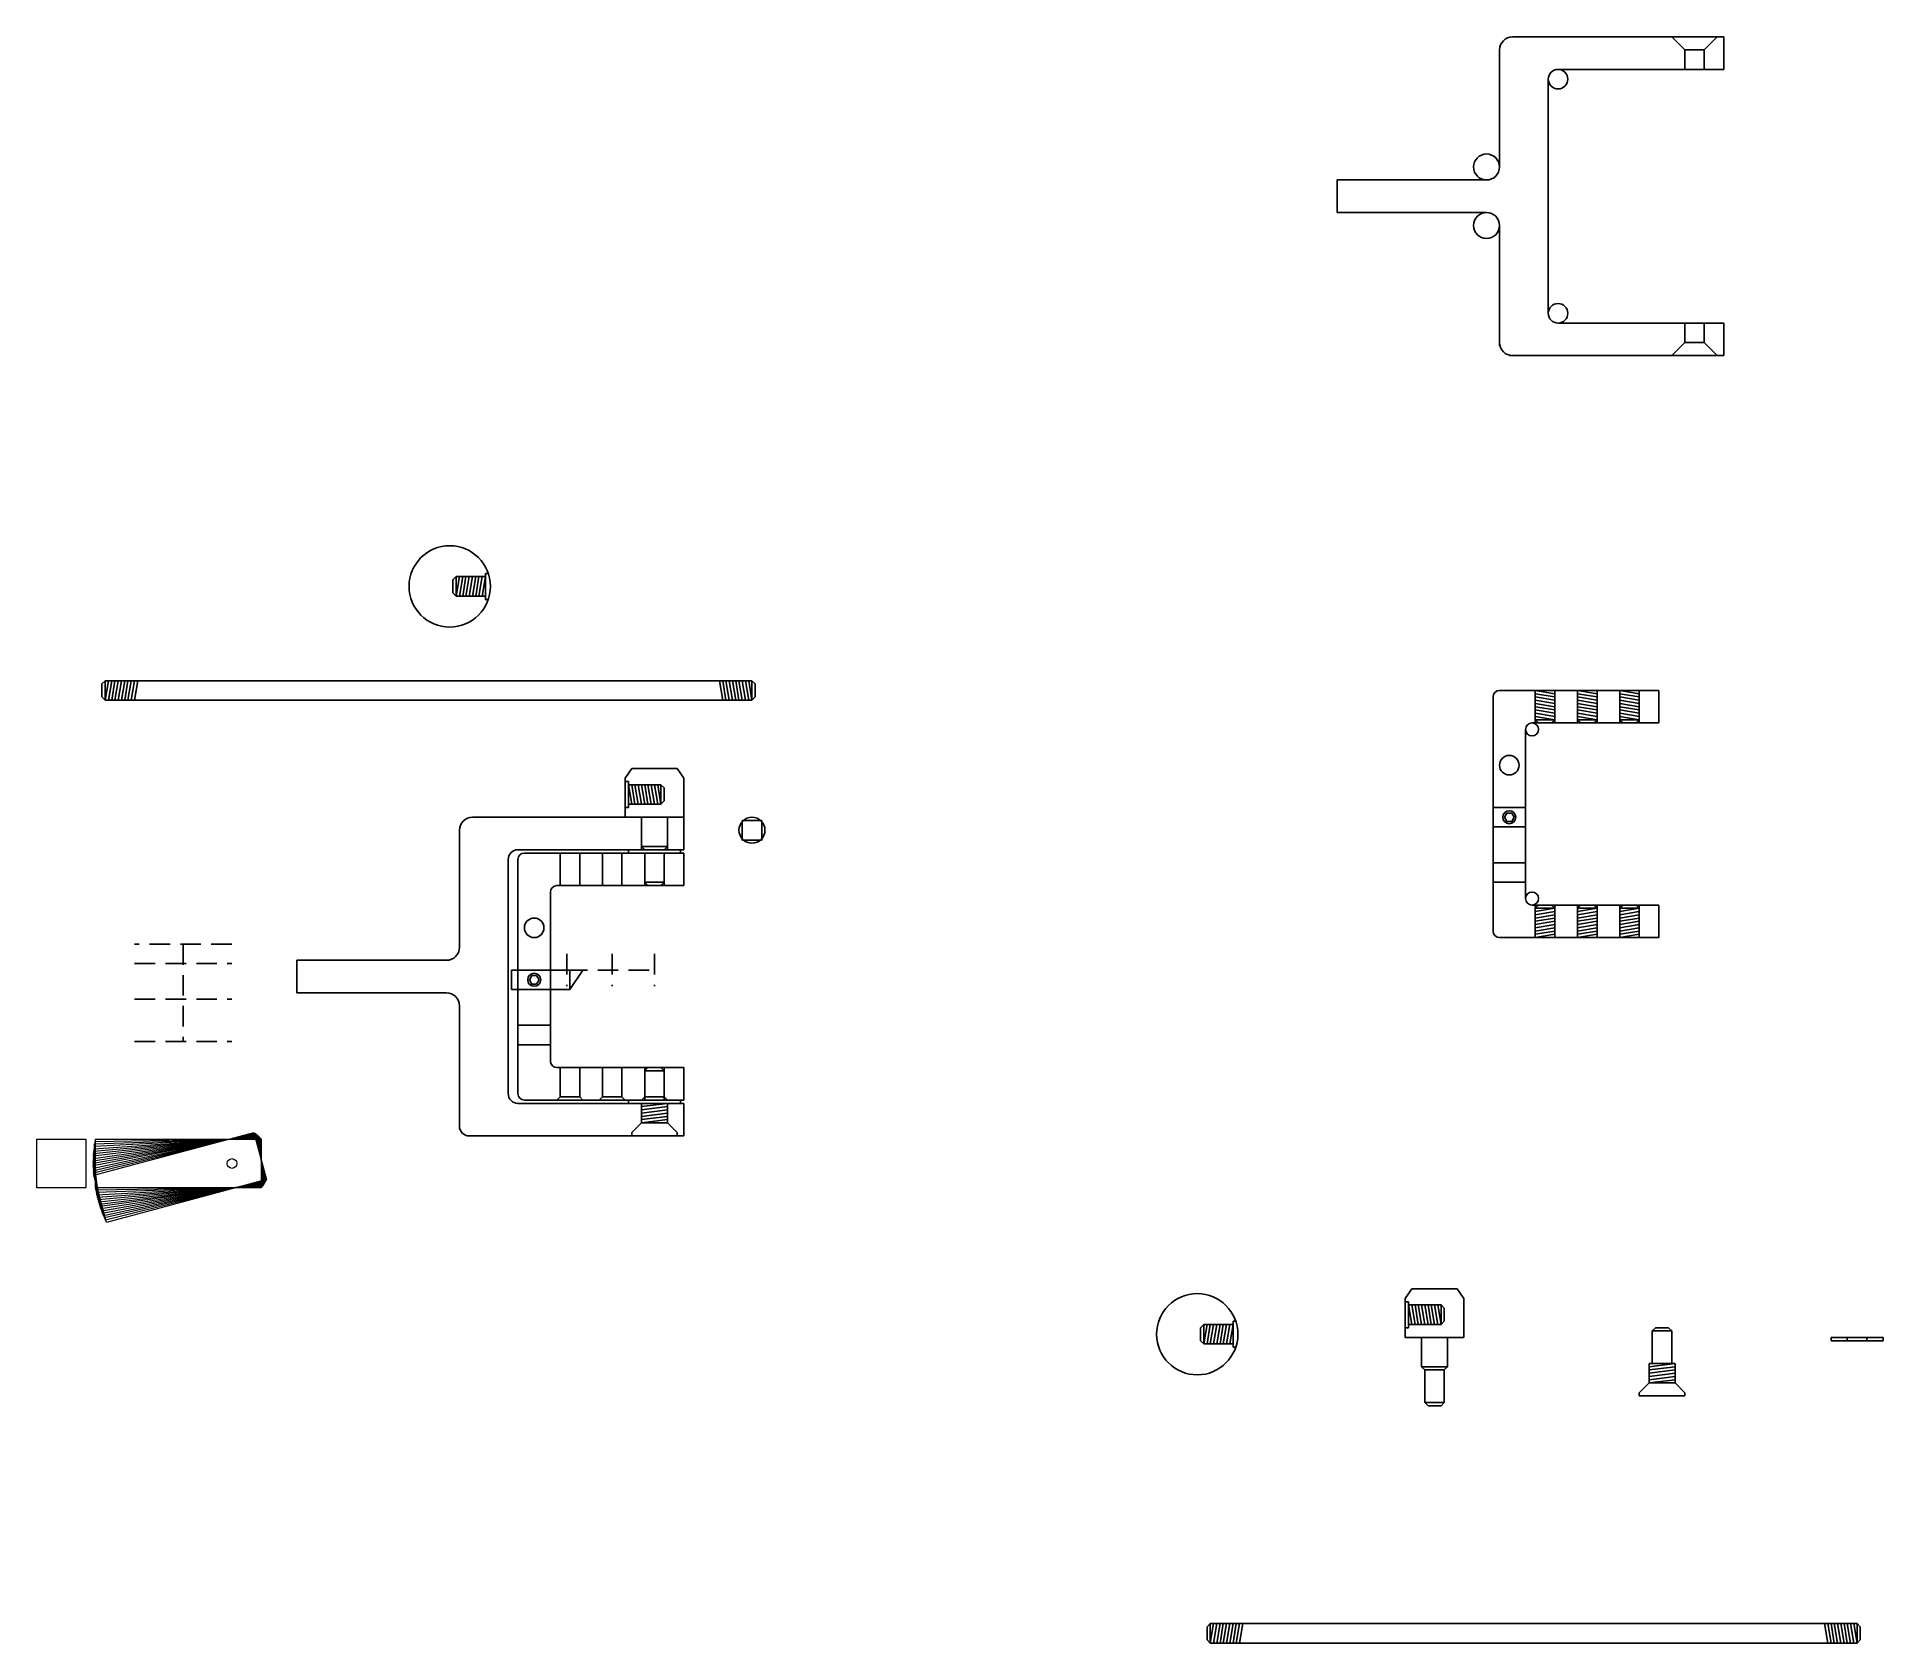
# Model space of a CAD drawing. Header units: millimetres. Extents: x 20 to 588, y -120 to 374.
import ezdxf

# ---------------------------------------------------------------- set-up
doc = ezdxf.new("R2010")
doc.units = ezdxf.units.MM
doc.linetypes.add('DASHED2', pattern=[9.525, 6.35, -3.175])
doc.layers.get('0').update_dxf_attribs({"linetype": 'DASHED2', "lineweight": 25})
for name, color, linetype, lineweight in [('Axis', 7, 'CONTINUOUS', 25), ('Base', 7, 'CONTINUOUS', 25), ('Cutting', 7, 'CONTINUOUS', 25), ('Experimental Axis', 7, 'CONTINUOUS', 25), ('Handle', 7, 'CONTINUOUS', 25), ('Swivel', 7, 'CONTINUOUS', 25), ('temp', 7, 'CONTINUOUS', 0), ('toolbit', 5, 'CONTINUOUS', 25)]:
    doc.layers.add(name, color=color, linetype=linetype, lineweight=lineweight)

msp = doc.modelspace()

# ---------------------------------------------------------------- linework, layer by layer
for p, q in [((80, 95), (50, 95)), ((65, 95), (65, 65)), ((183, 92), (183, 82)), ((197, 92), (197, 82)), ((210, 92), (210, 82)), ((50, 89), (80, 89)), ((183, 87), (210, 87)), ((50, 78), (80, 78)), ((50, 65), (80, 65))]:
    msp.add_line(p, q)
at = {"layer": 'Axis', "linetype": 'ByBlock'}
for p, q in [((201, 146), (203, 149)), ((203, 149), (217, 149)), ((217, 149), (219, 146)), ((201, 134), (201, 146)), ((201, 145), (202, 145)), ((202, 145), (202, 137)), ((203, 138), (202, 144)), ((212, 144), (202, 144)), ((204, 138), (203, 144)), ((205, 138), (204, 144)), ((206, 138), (205, 144)), ((207, 138), (206, 144)), ((208, 138), (207, 144)), ((209, 138), (208, 144)), ((210, 138), (209, 144)), ((211, 138), (210, 144)), ((212, 138), (211, 144)), ((212, 144), (213, 143)), ((212, 138), (212, 144)), ((213, 143), (213, 139)), ((219, 146), (219, 134)), ((202, 137), (201, 137)), ((202, 138), (212, 138)), ((213, 139), (212, 138)), ((201, 134), (219, 134)), ((203, 134), (217, 134)), ((214, 134), (206, 134)), ((206, 134), (206, 125)), ((214, 125), (214, 134)), ((206, 125), (207, 124)), ((206, 125), (214, 125)), ((213, 124), (214, 125)), ((207, 124), (213, 124)), ((206, 40), (206, 46)), ((206, 46), (214, 46)), ((214, 46), (206, 45)), ((214, 46), (214, 40)), ((203, 37), (206, 40)), ((206, 44), (214, 45)), ((214, 44), (206, 43)), ((206, 42), (214, 43)), ((206, 41), (214, 42)), ((214, 41), (206, 40)), ((214, 40), (206, 40)), ((214, 40), (217, 37)), ((203, 36), (203, 37)), ((217, 37), (217, 36)), ((441, -14), (443, -11)), ((443, -11), (457, -11)), ((457, -11), (459, -14)), ((441, -26), (441, -14)), ((441, -15), (442, -15)), ((442, -15), (442, -23)), ((443, -22), (442, -16)), ((452, -16), (442, -16)), ((444, -22), (443, -16)), ((445, -22), (444, -16)), ((446, -22), (445, -16)), ((447, -22), (446, -16)), ((448, -22), (447, -16)), ((449, -22), (448, -16)), ((450, -22), (449, -16)), ((451, -22), (450, -16)), ((452, -22), (451, -16)), ((452, -16), (453, -17)), ((452, -22), (452, -16)), ((453, -17), (453, -21)), ((459, -14), (459, -26)), ((442, -22), (452, -22)), ((453, -21), (452, -22)), ((442, -23), (441, -23)), ((441, -26), (459, -26)), ((450, -26), (443, -26)), ((457, -26), (443, -26)), ((443, -26), (457, -26)), ((454, -26), (446, -26)), ((446, -26), (446, -35)), ((454, -35), (454, -26)), ((517, -24), (518, -23)), ((517, -24), (518, -23)), ((523, -24), (517, -24)), ((523, -24), (517, -24)), ((517, -24), (517, -33)), ((518, -23), (522, -23)), ((518, -23), (522, -23)), ((522, -23), (523, -24)), ((522, -23), (523, -24)), ((523, -33), (523, -24)), ((572, -26), (572, -27)), ((588, -26), (572, -26)), ((572, -27), (588, -27)), ((577, -26), (577, -27)), ((583, -26), (583, -27)), ((588, -27), (588, -26)), ((516, -40), (516, -34)), ((524, -34), (516, -35)), ((516, -34), (524, -34)), ((517, -34), (517, -33)), ((523, -34), (523, -33)), ((524, -34), (524, -40)), ((446, -35), (447, -36)), ((446, -35), (454, -35)), ((447, -36), (447, -37)), ((453, -36), (447, -36)), ((447, -46), (447, -37)), ((453, -36), (454, -35)), ((453, -36), (453, -37)), ((453, -37), (453, -46)), ((516, -36), (524, -35)), ((524, -36), (516, -37)), ((516, -38), (524, -37)), ((516, -39), (524, -38)), ((524, -39), (516, -40)), ((513, -43), (516, -40)), ((513, -44), (513, -43)), ((520, -44), (513, -44)), ((527, -44), (513, -44)), ((524, -40), (516, -40)), ((524, -40), (527, -43)), ((527, -43), (527, -44)), ((447, -46), (448, -47)), ((453, -46), (447, -46)), ((447, -46), (448, -47)), ((453, -46), (447, -46)), ((448, -47), (452, -47)), ((448, -47), (452, -47)), ((452, -47), (453, -46)), ((452, -47), (453, -46))]:
    msp.add_line(p, q, dxfattribs=at)
at = {"layer": 'Axis'}
for p, q in [((210, 134), (203, 134)), ((217, 134), (203, 134)), ((202, 124), (202, 123)), ((218, 124), (202, 124)), ((202, 123), (218, 123)), ((207, 114), (207, 123)), ((213, 123), (213, 114)), ((218, 123), (218, 124)), ((207, 114), (208, 113)), ((213, 114), (207, 114)), ((207, 114), (208, 113)), ((213, 114), (207, 114)), ((212, 113), (213, 114)), ((212, 113), (213, 114)), ((208, 113), (212, 113)), ((208, 113), (212, 113)), ((207, 56), (208, 57)), ((207, 56), (208, 57)), ((208, 57), (212, 57)), ((208, 57), (212, 57)), ((212, 57), (213, 56)), ((212, 57), (213, 56)), ((213, 56), (207, 56)), ((213, 56), (207, 56)), ((207, 56), (207, 47)), ((213, 47), (213, 56)), ((202, 46), (202, 47)), ((202, 47), (218, 47)), ((218, 46), (202, 46)), ((218, 47), (218, 46)), ((210, 36), (203, 36)), ((217, 36), (203, 36))]:
    msp.add_line(p, q, dxfattribs=at)
at = {"layer": 'Base'}
for p, q in [((470, 334), (470, 370)), ((474, 374), (535, 374)), ((527, 370), (523, 374)), ((527, 370), (533, 370)), ((527, 364), (527, 370)), ((537, 374), (533, 370)), ((533, 370), (533, 364)), ((535, 374), (538, 374)), ((538, 374), (539, 374)), ((539, 374), (539, 364)), ((535, 364), (488, 364)), ((538, 364), (535, 364)), ((539, 364), (538, 364)), ((470, 363), (470, 360)), ((485, 325), (485, 361)), ((420, 330), (420, 320)), ((420, 330), (466, 330)), ((485, 325), (485, 289)), ((466, 320), (420, 320)), ((470, 316), (470, 279)), ((535, 286), (488, 286)), ((527, 285), (527, 286)), ((527, 280), (527, 285)), ((533, 286), (533, 280)), ((539, 286), (535, 286)), ((539, 276), (539, 286)), ((527, 280), (523, 276)), ((527, 280), (533, 280)), ((537, 276), (533, 280)), ((473, 276), (535, 276)), ((535, 276), (539, 276)), ((154, 134), (215, 134)), ((215, 134), (218, 134)), ((218, 134), (219, 134)), ((219, 134), (219, 124)), ((150, 94), (150, 130)), ((150, 123), (150, 120)), ((165, 85), (165, 121)), ((215, 124), (168, 124)), ((218, 124), (215, 124)), ((219, 124), (218, 124)), ((100, 90), (100, 80)), ((100, 90), (146, 90)), ((146, 80), (100, 80)), ((165, 85), (165, 49)), ((150, 76), (150, 39)), ((215, 46), (168, 46)), ((219, 46), (215, 46)), ((219, 36), (219, 46)), ((153, 36), (215, 36)), ((215, 36), (219, 36))]:
    msp.add_line(p, q, dxfattribs=at)
at = {"layer": 'Base', "linetype": 'ByBlock'}
for p, q in [((206, 134), (206, 124)), ((214, 134), (214, 124)), ((206, 46), (206, 40)), ((214, 46), (206, 45)), ((214, 40), (214, 46)), ((206, 40), (203, 37)), ((206, 44), (214, 45)), ((214, 44), (206, 43)), ((206, 42), (214, 43)), ((214, 42), (206, 41)), ((206, 40), (214, 41)), ((206, 40), (214, 40)), ((214, 40), (217, 37)), ((203, 37), (203, 36)), ((217, 37), (217, 36))]:
    msp.add_line(p, q, dxfattribs=at)
at = {"layer": 'Base'}
for centre, radius, start, end in [((474, 370), 4, 90, 180), ((488, 361), 3, 90, 180), ((466, 334), 4, 270, 0), ((466, 316), 4, 0, 90), ((488, 289), 3, 180, 270), ((474, 280), 4, 180, 270), ((154, 130), 4, 90, 180), ((168, 121), 3, 90, 180), ((146, 94), 4, 270, 0), ((146, 76), 4, 0, 90), ((168, 49), 3, 180, 270), ((153, 39), 3, 180, 270)]:
    msp.add_arc(centre, radius, start, end, dxfattribs=at)
at = {"layer": 'Cutting'}
for centre, radius in [((488, 361), 3), ((488, 361), 0), ((466, 334), 4), ((466, 334), 0), ((466, 316), 4), ((466, 316), 0), ((488, 289), 3), ((488, 289), 0), ((480, 161), 2), ((480, 161), 0), ((480, 109), 2), ((480, 109), 0)]:
    msp.add_circle(centre, radius, dxfattribs=at)
at = {"layer": 'Experimental Axis'}
for p, q in [((237, 127), (237, 133)), ((237, 133), (243, 133)), ((243, 133), (243, 127)), ((243, 127), (237, 127))]:
    msp.add_line(p, q, dxfattribs=at)
msp.add_circle((240, 130), 4, dxfattribs=at)
at = {"layer": 'Handle'}
for p, q in [((149, 208), (148, 207)), ((148, 207), (148, 203)), ((149, 202), (149, 208)), ((149, 202), (150, 208)), ((149, 208), (158, 208)), ((150, 202), (151, 208)), ((151, 202), (152, 208)), ((152, 202), (153, 208)), ((153, 202), (154, 208)), ((154, 202), (155, 208)), ((155, 202), (156, 208)), ((156, 202), (157, 208)), ((157, 202), (158, 208)), ((158, 208), (158, 209)), ((158, 209), (159, 209)), ((158, 208), (158, 201)), ((148, 203), (149, 202)), ((158, 202), (149, 202)), ((158, 201), (159, 201)), ((41, 176), (40, 175)), ((40, 175), (40, 171)), ((40, 171), (41, 170)), ((210, 176), (41, 176)), ((71, 176), (41, 176)), ((41, 170), (41, 176)), ((41, 170), (42, 176)), ((42, 170), (43, 176)), ((43, 170), (44, 176)), ((44, 170), (45, 176)), ((45, 170), (46, 176)), ((46, 170), (47, 176)), ((47, 170), (48, 176)), ((48, 170), (49, 176)), ((49, 170), (50, 176)), ((50, 170), (51, 176)), ((210, 176), (240, 176)), ((231, 170), (230, 176)), ((232, 170), (231, 176)), ((233, 170), (232, 176)), ((234, 170), (233, 176)), ((235, 170), (234, 176)), ((236, 170), (235, 176)), ((237, 170), (236, 176)), ((238, 170), (237, 176)), ((239, 170), (238, 176)), ((240, 170), (239, 176)), ((240, 176), (241, 175)), ((240, 170), (240, 176)), ((241, 171), (240, 170)), ((241, 175), (241, 171)), ((210, 170), (41, 170)), ((240, 170), (210, 170)), ((381, -114), (380, -115)), ((380, -115), (380, -119)), ((380, -119), (381, -120)), ((550, -114), (381, -114)), ((411, -114), (381, -114)), ((381, -120), (381, -114)), ((381, -120), (382, -114)), ((382, -120), (383, -114)), ((383, -120), (384, -114)), ((384, -120), (385, -114)), ((385, -120), (386, -114)), ((386, -120), (387, -114)), ((387, -120), (388, -114)), ((388, -120), (389, -114)), ((389, -120), (390, -114)), ((390, -120), (391, -114)), ((550, -114), (580, -114)), ((571, -120), (570, -114)), ((572, -120), (571, -114)), ((573, -120), (572, -114)), ((574, -120), (573, -114)), ((575, -120), (574, -114)), ((576, -120), (575, -114)), ((577, -120), (576, -114)), ((578, -120), (577, -114)), ((579, -120), (578, -114)), ((580, -120), (579, -114)), ((580, -114), (581, -115)), ((580, -120), (580, -114)), ((581, -119), (580, -120)), ((581, -115), (581, -119)), ((550, -120), (381, -120)), ((580, -120), (550, -120))]:
    msp.add_line(p, q, dxfattribs=at)
at = {"layer": 'Handle', "linetype": 'ByBlock'}
for p, q in [((379, -22), (378, -23)), ((379, -28), (379, -22)), ((379, -28), (380, -22)), ((379, -22), (388, -22)), ((380, -28), (381, -22)), ((381, -28), (382, -22)), ((382, -28), (383, -22)), ((383, -28), (384, -22)), ((384, -28), (385, -22)), ((385, -28), (386, -22)), ((386, -28), (387, -22)), ((387, -28), (388, -22)), ((388, -22), (388, -21)), ((388, -21), (389, -21)), ((388, -22), (388, -29)), ((378, -23), (378, -27)), ((378, -27), (379, -28)), ((388, -28), (379, -28)), ((388, -29), (389, -29))]:
    msp.add_line(p, q, dxfattribs=at)
at = {"layer": 'Handle'}
msp.add_circle((147, 205), 12.5, dxfattribs=at)
at = {"layer": 'Handle', "linetype": 'ByBlock'}
msp.add_circle((377, -25), 12.5, dxfattribs=at)
at = {"layer": 'Swivel'}
for p, q in [((468, 171), (468, 170)), ((470, 173), (515, 173)), ((481, 163), (481, 173)), ((487, 172), (481, 173)), ((487, 171), (481, 172)), ((487, 170), (481, 171)), ((487, 173), (487, 163)), ((494, 173), (494, 163)), ((494, 163), (494, 173)), ((500, 172), (494, 173)), ((500, 171), (494, 172)), ((500, 170), (494, 171)), ((500, 163), (500, 173)), ((500, 173), (500, 163)), ((507, 163), (507, 173)), ((513, 172), (507, 173)), ((513, 171), (507, 172)), ((513, 170), (507, 171)), ((513, 173), (513, 163)), ((515, 173), (518, 173)), ((518, 173), (519, 173)), ((519, 173), (519, 163)), ((468, 170), (468, 135)), ((487, 169), (481, 170)), ((487, 168), (481, 169)), ((487, 167), (481, 168)), ((487, 166), (481, 167)), ((487, 165), (481, 166)), ((487, 164), (481, 165)), ((500, 169), (494, 170)), ((500, 168), (494, 169)), ((500, 167), (494, 168)), ((500, 166), (494, 167)), ((500, 165), (494, 166)), ((500, 164), (494, 165)), ((513, 169), (507, 170)), ((513, 168), (507, 169)), ((513, 167), (507, 168)), ((513, 166), (507, 167)), ((513, 165), (507, 166)), ((513, 164), (507, 165)), ((478, 135), (478, 161)), ((515, 163), (480, 163)), ((481, 164), (482, 163)), ((487, 164), (481, 164)), ((482, 163), (486, 163)), ((486, 163), (487, 164)), ((494, 164), (495, 163)), ((500, 164), (494, 164)), ((495, 163), (499, 163)), ((499, 163), (500, 164)), ((507, 164), (508, 163)), ((513, 164), (507, 164)), ((508, 163), (512, 163)), ((512, 163), (513, 164)), ((518, 163), (515, 163)), ((519, 163), (518, 163)), ((478, 137), (468, 137)), ((203, 134), (206, 134)), ((214, 134), (217, 134)), ((468, 100), (468, 135)), ((468, 131), (478, 131)), ((472.25, 135.3), (471.5, 134)), ((471.5, 134), (472.25, 132.7)), ((473.75, 135.3), (472.25, 135.3)), ((472.25, 132.7), (473.75, 132.7)), ((474.5, 134), (473.75, 135.3)), ((473.75, 132.7), (474.5, 134)), ((478, 135), (478, 109)), ((168, 121), (168, 120)), ((168, 120), (168, 85)), ((170, 123), (215, 123)), ((181, 113), (181, 123)), ((187, 123), (187, 113)), ((194, 123), (194, 113)), ((194, 113), (194, 123)), ((200, 113), (200, 123)), ((200, 123), (200, 113)), ((207, 113), (207, 123)), ((213, 123), (213, 113)), ((215, 123), (218, 123)), ((218, 123), (219, 123)), ((219, 123), (219, 113)), ((468, 120), (478, 120)), ((478, 114), (468, 114)), ((178, 85), (178, 111)), ((215, 113), (180, 113)), ((182, 113), (186, 113)), ((195, 113), (199, 113)), ((206, 113), (214, 113)), ((208, 113), (212, 113)), ((218, 113), (215, 113)), ((219, 113), (218, 113)), ((480, 107), (515, 107)), ((481, 107), (481, 97)), ((481, 106), (482, 107)), ((487, 106), (481, 106)), ((487, 106), (481, 105)), ((487, 105), (481, 104)), ((487, 104), (481, 103)), ((487, 103), (481, 102)), ((482, 107), (486, 107)), ((486, 107), (487, 106)), ((487, 97), (487, 107)), ((494, 97), (494, 107)), ((494, 107), (494, 97)), ((494, 106), (495, 107)), ((500, 106), (494, 106)), ((500, 106), (494, 105)), ((500, 105), (494, 104)), ((500, 104), (494, 103)), ((500, 103), (494, 102)), ((495, 107), (499, 107)), ((499, 107), (500, 106)), ((500, 107), (500, 97)), ((500, 97), (500, 107)), ((507, 107), (507, 97)), ((507, 106), (508, 107)), ((513, 106), (507, 106)), ((513, 106), (507, 105)), ((513, 105), (507, 104)), ((513, 104), (507, 103)), ((513, 103), (507, 102)), ((508, 107), (512, 107)), ((512, 107), (513, 106)), ((513, 97), (513, 107)), ((519, 107), (515, 107)), ((519, 107), (519, 97)), ((468, 100), (468, 99)), ((515, 97), (470, 97)), ((487, 102), (481, 101)), ((487, 101), (481, 100)), ((487, 100), (481, 99)), ((487, 99), (481, 98)), ((487, 98), (481, 97)), ((500, 102), (494, 101)), ((500, 101), (494, 100)), ((500, 100), (494, 99)), ((500, 99), (494, 98)), ((500, 98), (494, 97)), ((513, 102), (507, 101)), ((513, 101), (507, 100)), ((513, 100), (507, 99)), ((513, 99), (507, 98)), ((513, 98), (507, 97)), ((519, 97), (515, 97)), ((168, 87), (178, 87)), ((172.25, 85.3), (171.5, 84)), ((173.75, 85.3), (172.25, 85.3)), ((174.5, 84), (173.75, 85.3)), ((168, 50), (168, 85)), ((178, 81), (168, 81)), ((171.5, 84), (172.25, 82.7)), ((172.25, 82.7), (173.75, 82.7)), ((173.75, 82.7), (174.5, 84)), ((178, 85), (178, 59)), ((168, 70), (178, 70)), ((178, 64), (168, 64)), ((180, 57), (215, 57)), ((181, 57), (181, 48)), ((182, 57), (186, 57)), ((187, 48), (187, 57)), ((194, 48), (194, 57)), ((195, 57), (199, 57)), ((200, 57), (200, 48)), ((207, 57), (207, 48)), ((208, 57), (212, 57)), ((213, 48), (213, 57)), ((219, 57), (215, 57)), ((219, 57), (219, 47)), ((168, 50), (168, 49)), ((215, 47), (170, 47)), ((219, 47), (215, 47))]:
    msp.add_line(p, q, dxfattribs=at)
at = {"layer": 'Swivel', "linetype": 'ByBlock'}
for p, q in [((181, 48), (180, 47)), ((187, 48), (181, 48)), ((187, 48), (188, 47)), ((194, 48), (193, 47)), ((194, 48), (200, 48)), ((200, 48), (201, 47)), ((206, 47), (207, 48)), ((207, 48), (213, 48)), ((213, 48), (214, 47))]:
    msp.add_line(p, q, dxfattribs=at)
at = {"layer": 'Swivel'}
for centre, radius in [((473, 150), 3), ((473, 134), 2), ((173, 100), 3), ((173, 84), 2)]:
    msp.add_circle(centre, radius, dxfattribs=at)
for centre, start, end in [((470, 171), 90, 180), ((480, 161), 90, 180), ((170, 121), 90, 180), ((180, 111), 90, 180), ((480, 109), 180, 270), ((470, 99), 180, 270), ((180, 59), 180, 270), ((170, 49), 180, 270)]:
    msp.add_arc(centre, 2, start, end, dxfattribs=at)
at = {"layer": 'temp'}
for p, q in [((20, 20), (20, 35)), ((20, 35), (35, 35)), ((35, 35), (35, 20)), ((37.34, 26.85), (87.4, 36.58)), ((37.34, 27.59), (87.56, 36.45)), ((37.34, 28.34), (87.72, 36.32)), ((37.36, 26.1), (87.24, 36.71)), ((37.36, 29.08), (87.87, 36.18)), ((37.39, 25.36), (87.08, 36.83)), ((37.4, 29.83), (88.02, 36.04)), ((37.43, 24.62), (86.92, 36.95)), ((37.45, 30.57), (88.17, 35.9)), ((37.49, 23.87), (86.75, 37.07)), ((37.51, 31.31), (88.31, 35.76)), ((37.58, 32.05), (88.45, 35.61)), ((37.67, 32.79), (88.6, 35.46)), ((37.76, 33.53), (88.73, 35.31)), ((37.88, 34.27), (88.87, 35.16)), ((38.14, 19.27), (37.88, 34.27)), ((38, 20), (38, 35)), ((38, 35), (89, 35)), ((86.75, 37.07), (90.63, 22.58)), ((86.92, 36.95), (90.55, 22.4)), ((87.08, 36.83), (90.46, 22.22)), ((87.24, 36.71), (90.36, 22.04)), ((87.4, 36.58), (90.27, 21.86)), ((87.56, 36.45), (90.17, 21.68)), ((87.72, 36.32), (90.06, 21.5)), ((87.87, 36.18), (89.96, 21.33)), ((88.02, 36.04), (89.85, 21.15)), ((88.17, 35.9), (89.73, 20.98)), ((88.31, 35.76), (89.62, 20.81)), ((88.45, 35.61), (89.5, 20.65)), ((88.6, 35.46), (89.38, 20.48)), ((88.73, 35.31), (89.26, 20.32)), ((88.87, 35.16), (89.13, 20.16)), ((89, 35), (89, 20)), ((39.45, 14.23), (37.36, 29.08)), ((39.23, 14.94), (37.4, 29.83)), ((39.01, 15.65), (37.45, 30.57)), ((38.81, 16.37), (37.51, 31.31)), ((38.63, 17.09), (37.58, 32.05)), ((38.45, 17.81), (37.67, 32.79)), ((38.29, 18.54), (37.76, 33.53)), ((39.69, 13.52), (37.34, 28.34)), ((39.94, 12.82), (37.34, 27.59)), ((40.2, 12.12), (37.34, 26.85)), ((40.48, 11.43), (37.36, 26.1)), ((40.76, 10.74), (37.39, 25.36)), ((41.06, 10.06), (37.43, 24.62)), ((41.37, 9.39), (37.49, 23.87)), ((35, 20), (20, 20)), ((89, 20), (38, 20)), ((89.13, 20.16), (38.14, 19.27)), ((89.26, 20.32), (38.29, 18.54)), ((89.38, 20.48), (38.45, 17.81)), ((89.5, 20.65), (38.63, 17.09)), ((89.62, 20.81), (38.81, 16.37)), ((89.73, 20.98), (39.01, 15.65)), ((89.85, 21.15), (39.23, 14.94)), ((89.96, 21.33), (39.45, 14.23)), ((90.06, 21.5), (39.69, 13.52)), ((90.17, 21.68), (39.94, 12.82)), ((90.27, 21.86), (40.2, 12.12)), ((90.36, 22.04), (40.48, 11.43)), ((90.46, 22.22), (40.76, 10.74)), ((90.55, 22.4), (41.06, 10.06)), ((90.63, 22.58), (41.37, 9.39))]:
    msp.add_line(p, q, dxfattribs=at)
msp.add_circle((80, 27.5), 1.5, dxfattribs=at)
msp.add_circle((80, 27.5), 1.5, dxfattribs=at)
msp.add_circle((80, 27.5), 1.5, dxfattribs=at)
msp.add_circle((80, 27.5), 1.5, dxfattribs=at)
msp.add_circle((80, 27.5), 1.5, dxfattribs=at)
msp.add_circle((80, 27.5), 1.5, dxfattribs=at)
msp.add_circle((80, 27.5), 1.5, dxfattribs=at)
msp.add_circle((80, 27.5), 1.5, dxfattribs=at)
msp.add_circle((80, 27.5), 1.5, dxfattribs=at)
msp.add_circle((80, 27.5), 1.5, dxfattribs=at)
msp.add_circle((80, 27.5), 1.5, dxfattribs=at)
msp.add_circle((80, 27.5), 1.5, dxfattribs=at)
msp.add_circle((80, 27.5), 1.5, dxfattribs=at)
msp.add_circle((80, 27.5), 1.5, dxfattribs=at)
msp.add_circle((80, 27.5), 1.5, dxfattribs=at)
msp.add_circle((80, 27.5), 1.5, dxfattribs=at)
at = {"layer": 'toolbit'}
for p, q in [((166, 87), (184, 87)), ((166, 81), (166, 87)), ((184, 87), (184, 81)), ((184, 87), (188, 87)), ((188, 87), (184, 81)), ((184, 81), (166, 81))]:
    msp.add_line(p, q, dxfattribs=at)

doc.saveas('drawing.dxf')
